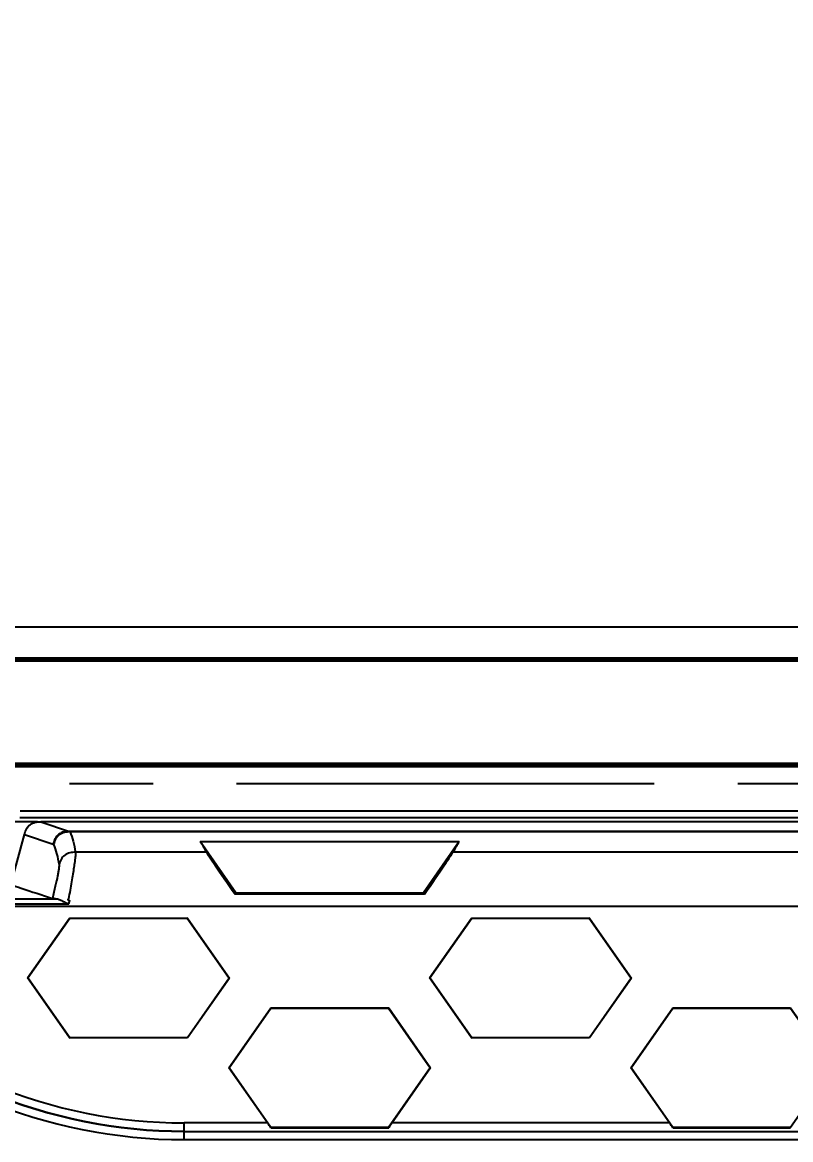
# Model space of a CAD drawing. Header units: millimetres. Extents: x 0 to 594, y 0 to 420.
# Drawn here: x 428.42 to 450.95, y 250.25 to 283 of the extents above; entities that cross this region are included whole.
import ezdxf

# ---------------------------------------------------------------- set-up
doc = ezdxf.new("R2010")
doc.units = ezdxf.units.MM
doc.header["$LTSCALE"] = 32.67
doc.linetypes.add('CENTER', pattern=[0.6, 0.375, -0.075, 0.075, -0.075])
doc.layers.get('0').update_dxf_attribs({"linetype": 'CONTINUOUS'})
for name, color, linetype in [('AUSFORMSCHRAEGEN', 7, 'CONTINUOUS'), ('KURVEN', 7, 'CONTINUOUS'), ('RUNDUNGEN', 7, 'CONTINUOUS'), ('ZEICHNUNGSBEMASSUNGEN', 7, 'CONTINUOUS')]:
    doc.layers.add(name, color=color, linetype=linetype)
doc.styles.get("Standard").update_dxf_attribs({"font": 'txt', "width": 0.7})
doc.dimstyles.new('DIMSTYLE_7', dxfattribs={"dimtxt": 3.5, "dimasz": 3.5, "dimexe": 2, "dimexo": 0, "dimgap": 0.875, "dimtad": 1, "dimdec": 1, "dimtxsty": 'STANDARD', "dimblk": '_FILLED', "dimblk1": '_FILLED', "dimblk2": '_FILLED', "dimcen": 0.09, "dimadec": 0, "dimazin": 0, "dimtp": 0.1, "dimtm": 0.1, "dimtfac": 1, "dimtdec": 1, "dimtofl": 0, "dimtmove": 0, "dimatfit": 3, "dimldrblk": '_FILLED', "dimfxl": 1, "dimtolj": 1, "dimarcsym": 0})

# ---------------------------------------------------------------- blocks, each defined once
blk = doc.blocks.new('_FILLED')
at = {"color": 0, "linetype": 'BYBLOCK'}
blk.add_solid([(0, 0), (-1, 0.1429), (-1, -0.1429)], dxfattribs=at)
blk = doc.blocks.new('*D9')
at = {"layer": 'ZEICHNUNGSBEMASSUNGEN', "color": 2, "linetype": 'CONTINUOUS'}
for p, q in [((495.803, 271.011), (495.803, 283.002)), ((495.803, 283.002), (495.803, 268.144)), ((473.052, 271.011), (497.803, 271.011)), ((495.803, 257.777), (495.803, 268.144)), ((495.803, 265.277), (495.803, 257.777))]:
    blk.add_line(p, q, dxfattribs=at)
at = {"layer": 'ZEICHNUNGSBEMASSUNGEN', "color": 2, "linetype": 'CONTINUOUS', "xscale": 3.5, "yscale": 3.5, "zscale": 3.5}
for p, rotation in [((495.803, 271.011), 270), ((495.803, 265.277), 90)]:
    blk.add_blockref('_FILLED', p, dxfattribs=dict(at, rotation=rotation))

msp = doc.modelspace()

# ---------------------------------------------------------------- linework, layer by layer
at = {"color": 7, "linetype": 'CONTINUOUS'}
for p, q in [((466.5522, 264.277), (409.8022, 264.277)), ((466.5522, 261.277), (409.8022, 261.277))]:
    msp.add_line(p, q, dxfattribs=at)
at = {"layer": 'AUSFORMSCHRAEGEN', "color": 7, "linetype": 'CONTINUOUS'}
for p, q in [((404.8022, 265.277), (466.5617, 265.277)), ((428.8553, 259.5615), (423.2499, 259.5615)), ((434.6785, 257.482), (433.636, 258.9906)), ((433.636, 258.9906), (441.2285, 258.9906)), ((441.2285, 258.9906), (440.1859, 257.482)), ((434.6572, 257.4409), (434.6785, 257.482)), ((434.6785, 257.482), (440.1859, 257.482)), ((440.2073, 257.4409), (440.1859, 257.482)), ((440.2073, 257.4409), (434.6572, 257.4409)), ((428.5706, 254.9874), (429.8006, 256.7441)), ((428.5793, 254.9875), (429.8043, 256.737)), ((429.8006, 256.7441), (429.8043, 256.737)), ((429.8006, 256.7441), (433.258, 256.7441)), ((429.8043, 256.737), (433.2543, 256.737)), ((433.258, 256.7441), (433.2543, 256.737)), ((433.2543, 256.737), (434.4801, 254.9864)), ((433.258, 256.7441), (434.4888, 254.9864)), ((440.3614, 254.9874), (441.5914, 256.7441)), ((440.3701, 254.9875), (441.5951, 256.737)), ((441.5914, 256.7441), (441.5951, 256.737)), ((441.5914, 256.7441), (445.0488, 256.7441)), ((441.5951, 256.737), (445.0451, 256.737)), ((445.0488, 256.7441), (445.0451, 256.737)), ((445.0451, 256.737), (446.2708, 254.9864)), ((445.0488, 256.7441), (446.2795, 254.9864)), ((428.5706, 254.9874), (428.5793, 254.9875)), ((429.8014, 253.2298), (428.5706, 254.9874)), ((429.8051, 253.237), (428.5793, 254.9875)), ((434.4801, 254.9864), (433.2551, 253.237)), ((434.4888, 254.9864), (433.2588, 253.2298)), ((434.4888, 254.9864), (434.4801, 254.9864)), ((440.3614, 254.9874), (440.3701, 254.9875)), ((441.5921, 253.2298), (440.3614, 254.9874)), ((441.5958, 253.237), (440.3701, 254.9875)), ((446.2708, 254.9864), (445.0458, 253.237)), ((446.2795, 254.9864), (445.0495, 253.2298)), ((446.2795, 254.9864), (446.2708, 254.9864)), ((434.4737, 252.3569), (435.704, 254.1141)), ((434.4824, 252.357), (435.7077, 254.107)), ((435.704, 254.1141), (435.7077, 254.107)), ((435.704, 254.1141), (439.1604, 254.1141)), ((435.7077, 254.107), (439.1567, 254.107)), ((439.1604, 254.1141), (439.1567, 254.107)), ((439.1567, 254.107), (440.3821, 252.357)), ((439.1604, 254.1141), (440.3908, 252.3569)), ((446.2637, 252.3569), (447.494, 254.1141)), ((446.2724, 252.357), (447.4977, 254.107)), ((447.494, 254.1141), (447.4977, 254.107)), ((447.494, 254.1141), (450.9504, 254.1141)), ((447.4977, 254.107), (450.9467, 254.107)), ((450.9504, 254.1141), (450.9467, 254.107)), ((450.9467, 254.107), (452.1721, 252.357)), ((450.9504, 254.1141), (452.1808, 252.3569)), ((429.8014, 253.2298), (429.8051, 253.237)), ((433.2588, 253.2298), (429.8014, 253.2298)), ((433.2551, 253.237), (429.8051, 253.237)), ((433.2588, 253.2298), (433.2551, 253.237)), ((441.5921, 253.2298), (441.5958, 253.237)), ((445.0495, 253.2298), (441.5921, 253.2298)), ((445.0458, 253.237), (441.5958, 253.237)), ((445.0495, 253.2298), (445.0458, 253.237)), ((434.4737, 252.3569), (434.4824, 252.357)), ((435.6058, 250.7402), (434.4737, 252.3569)), ((435.7077, 250.607), (434.4824, 252.357)), ((440.3821, 252.357), (439.1567, 250.607)), ((440.3908, 252.3569), (439.2587, 250.7402)), ((440.3908, 252.3569), (440.3821, 252.357)), ((446.2637, 252.3569), (446.2724, 252.357)), ((447.3958, 250.7402), (446.2637, 252.3569)), ((447.4977, 250.607), (446.2724, 252.357)), ((452.1721, 252.357), (450.9467, 250.607)), ((435.7037, 250.5991), (435.7077, 250.607)), ((435.7037, 250.5991), (439.1608, 250.5991)), ((439.1567, 250.607), (435.7077, 250.607)), ((439.1608, 250.5991), (439.1567, 250.607)), ((447.4937, 250.5991), (447.4977, 250.607)), ((447.4937, 250.5991), (450.9508, 250.5991)), ((450.9467, 250.607), (447.4977, 250.607)), ((450.9508, 250.5991), (450.9467, 250.607))]:
    msp.add_line(p, q, dxfattribs=at)
at = {"layer": 'AUSFORMSCHRAEGEN', "color": 9, "linetype": 'CONTINUOUS'}
for p, q in [((470.2772, 257.082), (420.773, 257.082)), ((435.6058, 250.7402), (433.1654, 250.7402)), ((447.3958, 250.7402), (439.2587, 250.7402))]:
    msp.add_line(p, q, dxfattribs=at)
at = {"layer": 'AUSFORMSCHRAEGEN', "color": 7, "linetype": 'CONTINUOUS'}
for centre, major_axis, ratio, start_param, end_param in [((520.8573, 134.702), (-87.5317, 124.9969), 0.010008, 0.0997285, 0.1213497), ((354.0072, 134.702), (87.5317, 124.9969), 0.010008, -0.1213497, -0.0997285), ((435.2105, 256.6901), (-1.4005, 2), 0.010008, 0.1213497, 1.1789519), ((439.654, 256.6901), (1.4005, 2), 0.010008, -1.1789519, -0.1213497), ((435.5581, 250.7989), (-0.2114, 0.3), 0.0142682, -2.3100424, -1.7780728), ((439.3064, 250.7989), (0.2114, 0.3), 0.0142682, -4.5051125, -3.9731429), ((447.3481, 250.7989), (-0.2114, 0.3), 0.0142682, -2.3100424, -1.7780728)]:
    msp.add_ellipse(centre, major_axis=major_axis, ratio=ratio, start_param=start_param, end_param=end_param, dxfattribs=at)
at = {"layer": 'KURVEN', "color": 7, "linetype": 'CENTER'}
msp.add_line((466.5522, 260.6802), (407.399, 260.6802), dxfattribs=at)
at = {"layer": 'RUNDUNGEN', "color": 9, "linetype": 'CONTINUOUS'}
for p, q in [((409.8022, 264.3741), (466.5522, 264.3741)), ((409.8022, 264.3241), (466.5522, 264.3241)), ((466.5522, 261.2298), (409.8022, 261.2298)), ((466.5522, 261.1798), (409.8022, 261.1798)), ((454.6005, 259.8802), (428.354, 259.8802)), ((454.6108, 259.6802), (428.3437, 259.6802)), ((428.9596, 259.5656), (429.8027, 259.2848)), ((428.4766, 259.1959), (429.3207, 258.9148)), ((453.1518, 259.2848), (429.8027, 259.2848)), ((453.1389, 259.2682), (429.8156, 259.2682)), ((433.8179, 258.6736), (429.9744, 258.6736)), ((452.9801, 258.6736), (441.0466, 258.6736)), ((422.3611, 257.1592), (429.783, 257.1592)), ((422.7183, 257.3122), (429.3862, 257.3122)), ((433.1654, 250.2484), (433.1654, 250.7402)), ((433.1654, 250.2484), (512.439, 250.2484)), ((433.1655, 250.4896), (512.4389, 250.4896))]:
    msp.add_line(p, q, dxfattribs=at)
at = {"layer": 'RUNDUNGEN', "color": 7, "linetype": 'CONTINUOUS'}
for p, q in [((453.9948, 259.5656), (428.9596, 259.5656)), ((428.0796, 257.7226), (428.4766, 259.1959))]:
    msp.add_line(p, q, dxfattribs=at)
at = {"layer": 'RUNDUNGEN', "color": 9, "linetype": 'CONTINUOUS'}
for centre, radius, start, end in [((433.1655, 265.4287), 14.9391, 224.85539, 270.0003), ((433.1655, 265.372), 14.6318, 224.85831, 269.99996), ((433.1655, 265.4875), 15.2391, 224.85831, 269.99996)]:
    msp.add_arc(centre, radius, start, end, dxfattribs=at)
at = {"layer": 'RUNDUNGEN', "color": 7, "linetype": 'CONTINUOUS'}
msp.add_arc((433.1655, 265.4308), 14.9318, 224.86115, 270.00038, dxfattribs=at)
for points, knots in [([(428.4766, 259.1959), (428.4911, 259.2498), (428.5235, 259.358), (428.6339, 259.4908), (428.791, 259.5627), (428.9039, 259.5656), (428.9596, 259.5656)], [0, 0, 0, 0, 0.2504334, 0.5000653, 0.7496633, 1, 1, 1, 1]), ([(428.0772, 257.7226), (428.1791, 257.6887), (428.5855, 257.5547), (428.9913, 257.419), (429.2954, 257.3177)], [0, 0, 0, 0, 0.2508469, 1, 1, 1, 1]), ([(429.3862, 257.3122), (429.3627, 257.3128), (429.3326, 257.3139), (429.3019, 257.3155), (429.2954, 257.3177)], [0, 0, 0, 0, 0.7763292, 1, 1, 1, 1]), ([(429.3862, 257.3122), (429.3997, 257.3119), (429.4286, 257.3107), (429.4909, 257.2954), (429.5727, 257.2586), (429.6702, 257.1992), (429.7446, 257.1709), (429.783, 257.1592)], [0, 0, 0, 0, 0.0943327, 0.2017087, 0.4468846, 0.7188113, 1, 1, 1, 1])]:
    msp.add_open_spline(points, degree=3, knots=knots, dxfattribs=at)
at = {"layer": 'RUNDUNGEN', "color": 9, "linetype": 'CONTINUOUS'}
for points, knots in [([(429.8027, 259.2848), (429.7471, 259.2848), (429.6344, 259.2818), (429.4776, 259.2096), (429.3673, 259.0767), (429.3352, 258.9685), (429.3207, 258.9148)], [0, 0, 0, 0, 0.2498064, 0.4997657, 0.7498728, 1, 1, 1, 1]), ([(429.8156, 259.2682), (429.7601, 259.2681), (429.6476, 259.2649), (429.491, 259.193), (429.3807, 259.0609), (429.3482, 258.9533), (429.3336, 258.8998)], [0, 0, 0, 0, 0.2501063, 0.5003347, 0.7503523, 1, 1, 1, 1]), ([(429.8028, 259.2848), (429.8042, 259.2843), (429.8106, 259.2808), (429.8135, 259.2735), (429.8157, 259.2682)], [0, 0, 0, 0, 0.2030786, 1, 1, 1, 1]), ([(429.8156, 259.2682), (429.8512, 259.1819), (429.9136, 258.9855), (429.9553, 258.7841), (429.9744, 258.6736)], [0, 0, 0, 0, 0.4542652, 1, 1, 1, 1]), ([(429.3207, 258.9148), (429.322, 258.9146), (429.3286, 258.912), (429.3318, 258.905), (429.3336, 258.8998)], [0, 0, 0, 0, 0.2014405, 1, 1, 1, 1]), ([(429.3336, 258.8998), (429.3692, 258.8139), (429.4315, 258.6183), (429.4733, 258.4177), (429.4923, 258.3076)], [0, 0, 0, 0, 0.4543195, 1, 1, 1, 1]), ([(429.9744, 258.6736), (429.9189, 258.6735), (429.8065, 258.6703), (429.6501, 258.5991), (429.5396, 258.4679), (429.507, 258.3608), (429.4923, 258.3076)], [0, 0, 0, 0, 0.2506253, 0.5011511, 0.750952, 1, 1, 1, 1]), ([(429.9744, 258.6736), (429.9768, 258.655), (429.9745, 258.6039), (429.9665, 258.5095), (429.9501, 258.3788), (429.9266, 258.2149), (429.8959, 258.0212), (429.8442, 257.7158), (429.8005, 257.4759), (429.7692, 257.3096)], [0, 0, 0, 0, 0.040891, 0.1102509, 0.2062633, 0.3269566, 0.4700694, 0.6323144, 1, 1, 1, 1]), ([(429.4923, 258.3076), (429.4943, 258.2939), (429.4929, 258.2568), (429.485, 258.1883), (429.4694, 258.0935), (429.4364, 257.9208), (429.3788, 257.6591), (429.3254, 257.4383), (429.2954, 257.3177)], [0, 0, 0, 0, 0.0410531, 0.1093473, 0.2050496, 0.3258731, 0.6310192, 1, 1, 1, 1]), ([(429.783, 257.1592), (429.7862, 257.1742), (429.7892, 257.1994), (429.8031, 257.2254), (429.8087, 257.2526), (429.7869, 257.2586), (429.7729, 257.262), (429.7615, 257.266), (429.7559, 257.2763), (429.7588, 257.2919), (429.7645, 257.3028), (429.7693, 257.3097)], [0, 0, 0, 0, 0.248426, 0.3940186, 0.5033017, 0.6187819, 0.6898983, 0.7516223, 0.8034764, 0.8643228, 1, 1, 1, 1])]:
    msp.add_open_spline(points, degree=3, knots=knots, dxfattribs=at)

# ---------------------------------------------------------------- dimensions: what is measured, and where the dimension line sits
at = {"layer": 'ZEICHNUNGSBEMASSUNGEN', "color": 2, "linetype": 'CONTINUOUS'}
dim = msp.add_linear_dim(base=(495.8035, 271.0106), p1=(404.8022, 265.277), p2=(473.0522, 271.0106), angle=90, dimstyle='DIMSTYLE_7', dxfattribs=at)
dim.commit()
dim.dimension.update_dxf_attribs({"geometry": '*D9', "text_midpoint": (495.8035, 275.7523), "dimtype": 160})

doc.saveas('drawing.dxf')
